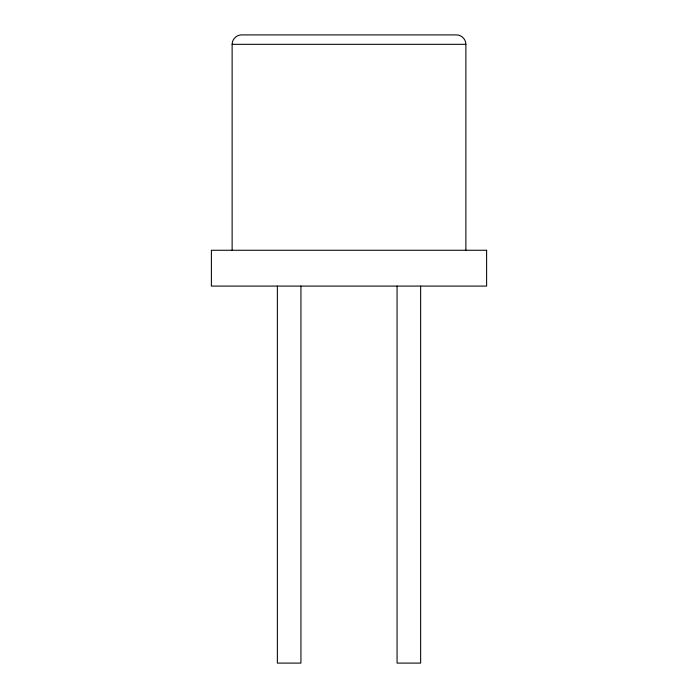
<?xml version="1.0" encoding="UTF-8"?>
<svg xmlns="http://www.w3.org/2000/svg" width="698" height="698" viewBox="0 0 698 698"><rect width="100%" height="100%" fill="white"/><g stroke="black" fill="none" stroke-linecap="round" stroke-linejoin="round"><path stroke-width="1.05" d="M232.129 250.268L232.129 44.323C232.094 39.28 236.509 34.865 241.552 34.9L456.448 34.9C461.491 34.865 465.906 39.28 465.871 44.323L465.871 250.268M232.129 44.323L465.871 44.323M420.632 286.084L420.632 663.1L397.066 663.1L397.066 286.084M300.934 286.084L300.934 663.1L277.368 663.1L277.368 286.084M486.611 250.268L211.389 250.268L211.389 286.084L486.611 286.084L486.611 250.268"/></g></svg>
